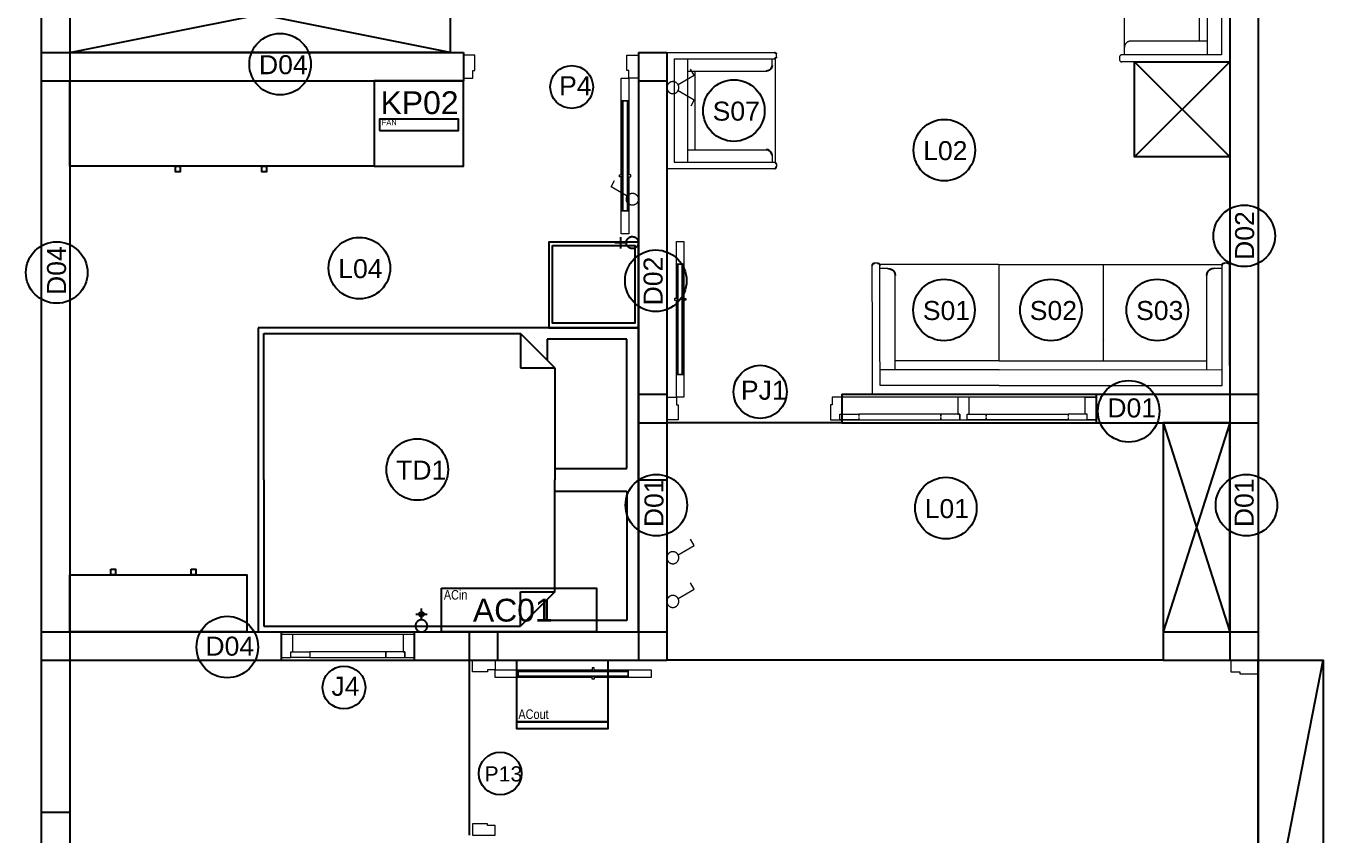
# Model space of a CAD drawing. Header units: centimetres. Extents: x -9 to 689, y 2 to 1997.
# Drawn here: x 6 to 689, y 260 to 686 of the extents above; entities that cross this region are included whole.
import ezdxf

# ---------------------------------------------------------------- set-up
doc = ezdxf.new("R2010")
doc.units = ezdxf.units.CM
doc.header["$MEASUREMENT"] = 0
doc.linetypes.add('ACAD_ISO04W100', pattern=[30, 24, -3, 0, -3])
doc.layers.add('#SAKLAR', color=4, linetype='Continuous', lineweight=20)
doc.layers.add('ARS-KUSEN', color=25, linetype='Continuous', lineweight=9)
for name, color, linetype in [('#STOPKONTAK', 9, 'Continuous'), ('ARS-ATAP', 5, 'Continuous'), ('ARS-Dinding', 7, 'Continuous'), ('ARS-FURNITURE', 252, 'Continuous'), ('ARS-LANTAI', 2, 'Continuous'), ('ARS-Perabot', 9, 'Continuous'), ('Default', 18, 'Continuous'), ('FURNITURE', 251, 'Continuous'), ('TEKS', 7, 'Continuous')]:
    doc.layers.add(name, color=color, linetype=linetype)
doc.styles.get("Standard").update_dxf_attribs({"font": 'arial.ttf'})

# ---------------------------------------------------------------- blocks, each defined once
blk = doc.blocks.new('pintu 80')
at = {"layer": 'ARS-KUSEN'}
for points in [[(958.073, 3503.085), (958.573, 3503.085), (958.573, 3503.485), (958.673, 3503.485), (958.673, 3504.285), (958.073, 3504.285)], [(967.273, 3503.085), (966.773, 3503.085), (966.773, 3503.485), (966.673, 3503.485), (966.673, 3504.285), (967.273, 3504.285)], [(958.573, 3503.085), (958.573, 3501.885), (958.973, 3501.885), (958.973, 3503.085)], [(958.623, 3497.985), (958.623, 3497.885), (958.473, 3497.885), (958.473, 3497.985)], [(958.923, 3497.985), (958.923, 3497.885), (959.073, 3497.885), (959.073, 3497.985)], [(958.573, 3496.085), (958.573, 3494.885), (958.973, 3494.885), (958.973, 3496.085)]]:
    blk.add_lwpolyline(points, close=True, dxfattribs=at)
at = {"layer": 'ARS-KUSEN', "color": 16}
for points in [[(958.973, 3497.985), (958.973, 3501.885), (958.573, 3501.885), (958.573, 3497.985)], [(958.573, 3497.885), (958.573, 3496.085), (958.973, 3496.085), (958.973, 3497.885)]]:
    blk.add_lwpolyline(points, dxfattribs=at)
at = {"layer": 'ARS-KUSEN'}
for points in [[(958.623, 3501.885), (958.623, 3496.085)], [(958.663, 3501.885), (958.663, 3496.085)], [(958.883, 3501.885), (958.883, 3496.085)], [(958.923, 3501.885), (958.923, 3496.085)]]:
    blk.add_lwpolyline(points, dxfattribs=at)
blk = doc.blocks.new('jendela')
at = {"layer": 'ARS-Dinding', "color": 251}
for points in [[(2049.57, 3090.89), (2049.57, 3075.89)], [(2119.57, 3090.89), (2119.57, 3075.89)]]:
    blk.add_lwpolyline(points, dxfattribs=at)
at = {"layer": 'ARS-KUSEN'}
for points in [[(2049.57, 3077.39), (2049.57, 3089.39)], [(2049.57, 3089.39), (2054.57, 3089.39)], [(2049.57, 3077.39), (2049.57, 3089.39)], [(2054.57, 3089.39), (2054.57, 3086.39)], [(2064.57, 3089.39), (2054.57, 3089.39)], [(2054.57, 3089.39), (2054.57, 3086.39)], [(2054.57, 3086.39), (2064.57, 3086.39)], [(2054.57, 3086.39), (2055.57, 3086.39)], [(2055.57, 3086.39), (2055.57, 3077.39)], [(2064.57, 3087.38), (2064.57, 3089.39)], [(2064.57, 3089.39), (2104.57, 3089.39)], [(2064.57, 3087.38), (2064.57, 3089.39)], [(2064.57, 3086.39), (2064.57, 3087.64)], [(2064.57, 3086.39), (2064.57, 3087.64)], [(2104.57, 3086.39), (2064.57, 3086.39)], [(2104.57, 3089.39), (2114.57, 3089.39)], [(2104.57, 3087.64), (2104.57, 3089.39)], [(2104.57, 3089.39), (2104.57, 3087.64)], [(2104.57, 3086.39), (2104.57, 3087.64)], [(2104.57, 3087.64), (2104.57, 3086.39)], [(2114.57, 3086.39), (2104.57, 3086.39)], [(2113.57, 3086.39), (2114.57, 3086.39)], [(2113.57, 3077.39), (2113.57, 3086.39)], [(2114.57, 3089.39), (2114.57, 3086.39)], [(2114.57, 3086.39), (2114.57, 3089.39)], [(2114.57, 3089.39), (2119.57, 3089.39), (2119.57, 3077.39)], [(2055.57, 3077.39), (2049.57, 3077.39)], [(2119.57, 3077.39), (2049.57, 3077.39)], [(2119.57, 3077.39), (2113.57, 3077.39)]]:
    blk.add_lwpolyline(points, dxfattribs=at)
blk = doc.blocks.new('rak 1')
at = {"layer": 'ARS-Perabot'}
for p, q in [((1286.93, 3286.31), (1486.93, 3326.31)), ((1287.13, 3326.31), (1487.13, 3326.31)), ((1486.93, 3286.31), (1287.13, 3326.31))]:
    blk.add_line(p, q, dxfattribs=at)
blk.add_lwpolyline([(1486.93, 3326.31), (1486.93, 3286.31), (1286.93, 3286.31)], dxfattribs=at)
blk = doc.blocks.new('lemari baju')
for points in [[(1342.48, 3226.31), (1344.92, 3226.31), (1344.92, 3223.34), (1342.48, 3223.34)], [(1387.94, 3226.31), (1390.38, 3226.31), (1390.38, 3223.34), (1387.94, 3223.34)]]:
    blk.add_lwpolyline(points, close=True)
at = {"layer": 'ARS-Perabot'}
blk.add_lwpolyline([(1286.93, 3271.31), (1446.93, 3271.31), (1446.93, 3226.31), (1286.93, 3226.31)], close=True, dxfattribs=at)
blk = doc.blocks.new('rak pajang')
at = {"layer": 'ARS-Perabot'}
for p, q in [((1846.93, 3281.31), (1896.93, 3231.31)), ((1846.93, 3231.31), (1896.93, 3281.31))]:
    blk.add_line(p, q, dxfattribs=at)
blk.add_lwpolyline([(1846.93, 3281.31), (1896.93, 3281.31), (1896.93, 3231.31), (1846.93, 3231.31)], close=True, dxfattribs=at)
blk = doc.blocks.new('rak 3')
for points in [[(1316.04, 3528.34), (1313.6, 3528.34), (1313.6, 3531.31), (1316.04, 3531.31)], [(1358.42, 3528.34), (1355.98, 3528.34), (1355.98, 3531.31), (1358.42, 3531.31)]]:
    blk.add_lwpolyline(points, close=True)
at = {"layer": 'ARS-Perabot'}
blk.add_lwpolyline([(1286.93, 3561.31), (1379.93, 3561.31), (1379.93, 3531.31), (1286.93, 3531.31)], close=True, dxfattribs=at)
blk = doc.blocks.new('bed 150x200')
at = {"layer": 'FURNITURE', "linetype": 'Continuous'}
for points in [[(50, 6), (-110, 6)], [(-110, 6), (-110, -194)], [(-36, 0), (-104, 0)], [(-104, 0), (-104, -42)], [(-36, -38), (-36, 0)], [(-24, -38), (-24, 0)], [(-24, 0), (44, 0)], [(44, 0), (44, -42)], [(50, -194), (50, 6)], [(-89, -38), (-107, -56)], [(-89, -56), (-89, -38)], [(-89, -38), (-30, -38)], [(29, -38), (-30, -38)], [(29, -56), (29, -38)], [(29, -38), (47, -56)], [(-104, -42), (-93, -42)], [(44, -42), (33, -42)], [(-107, -191), (-107, -56)], [(-107, -56), (-89, -56)], [(47, -56), (29, -56)], [(47, -191), (47, -56)], [(-30, -191), (-107, -191)], [(-30, -191), (47, -191)], [(-110, -194), (50, -194)]]:
    blk.add_lwpolyline(points, dxfattribs=at)
blk = doc.blocks.new('SOFA 2')
at = {"layer": 'FURNITURE', "lineweight": 13}
for points in [[(-113.57, -35.89), (-113.56, 1.78)], [(-112.11, 3.22), (-112.16, 3.22), (-112.21, 3.22), (-112.26, 3.22), (-112.31, 3.21), (-112.36, 3.2), (-112.41, 3.19), (-112.46, 3.18), (-112.5, 3.17), (-112.55, 3.16), (-112.6, 3.14), (-112.64, 3.12), (-112.69, 3.11), (-112.73, 3.08), (-112.78, 3.06), (-112.82, 3.04), (-112.87, 3.01), (-112.91, 2.99), (-112.95, 2.96), (-112.99, 2.93), (-113.03, 2.9), (-113.06, 2.87), (-113.1, 2.84), (-113.14, 2.8), (-113.17, 2.77), (-113.2, 2.73), (-113.23, 2.69), (-113.27, 2.65), (-113.29, 2.61), (-113.32, 2.57), (-113.35, 2.53), (-113.37, 2.49), (-113.4, 2.45), (-113.42, 2.4), (-113.44, 2.36), (-113.46, 2.31), (-113.48, 2.26), (-113.49, 2.22), (-113.51, 2.17), (-113.52, 2.12), (-113.53, 2.07), (-113.54, 2.03), (-113.55, 1.98), (-113.55, 1.93), (-113.56, 1.88), (-113.56, 1.83), (-113.56, 1.78)], [(-110.36, 3.22), (-112.11, 3.22)], [(-108.91, 1.78), (-108.91, 1.83), (-108.92, 1.88), (-108.92, 1.93), (-108.93, 1.98), (-108.93, 2.03), (-108.94, 2.07), (-108.95, 2.12), (-108.97, 2.17), (-108.98, 2.22), (-109, 2.26), (-109.01, 2.31), (-109.03, 2.36), (-109.05, 2.4), (-109.07, 2.44), (-109.1, 2.49), (-109.12, 2.53), (-109.15, 2.57), (-109.18, 2.61), (-109.21, 2.65), (-109.24, 2.69), (-109.27, 2.73), (-109.3, 2.77), (-109.34, 2.8), (-109.37, 2.84), (-109.41, 2.87), (-109.45, 2.9), (-109.48, 2.93), (-109.52, 2.96), (-109.56, 2.99), (-109.61, 3.01), (-109.65, 3.04), (-109.69, 3.06), (-109.74, 3.08), (-109.78, 3.1), (-109.83, 3.12), (-109.87, 3.14), (-109.92, 3.16), (-109.97, 3.17), (-110.01, 3.18), (-110.06, 3.19), (-110.11, 3.2), (-110.16, 3.21), (-110.21, 3.22), (-110.26, 3.22), (-110.31, 3.22), (-110.36, 3.22)], [(-108.92, -35.89), (-108.91, 1.78)], [(-36.3, 0.01), (-108.91, 0.03)], [(-99.72, -4.31), (-99.72, -4.16), (-99.73, -4.01), (-99.74, -3.86), (-99.76, -3.72), (-99.78, -3.57), (-99.81, -3.42), (-99.84, -3.28), (-99.88, -3.14), (-99.92, -3), (-99.97, -2.86), (-100.02, -2.72), (-100.08, -2.58), (-100.14, -2.45), (-100.2, -2.31), (-100.27, -2.18), (-100.35, -2.06), (-100.43, -1.93), (-100.51, -1.81), (-100.6, -1.69), (-100.69, -1.57), (-100.78, -1.46), (-100.88, -1.35), (-100.99, -1.24), (-101.09, -1.14), (-101.2, -1.04), (-101.32, -0.95), (-101.43, -0.85), (-101.55, -0.77), (-101.67, -0.68), (-101.8, -0.6), (-101.93, -0.53), (-102.06, -0.46), (-102.19, -0.39), (-102.32, -0.33), (-102.46, -0.28), (-102.6, -0.22), (-102.74, -0.18), (-102.88, -0.13), (-103.02, -0.1), (-103.17, -0.06), (-103.31, -0.04), (-103.46, -0.01), (-103.61, 0), (-103.75, 0.02), (-103.9, 0.02), (-104.05, 0.03)], [(-36.31, -35.91), (-36.3, 0.01)], [(-36.3, 0.01), (36.3, -0.01)], [(37.75, 3.19), (37.7, 3.19), (37.65, 3.18), (37.6, 3.18), (37.55, 3.17), (37.5, 3.17), (37.46, 3.16), (37.41, 3.14), (37.36, 3.13), (37.31, 3.12), (37.27, 3.1), (37.22, 3.09), (37.17, 3.07), (37.13, 3.05), (37.08, 3.02), (37.04, 3), (37, 2.98), (36.96, 2.95), (36.92, 2.92), (36.88, 2.89), (36.84, 2.86), (36.8, 2.83), (36.76, 2.8), (36.73, 2.76), (36.69, 2.73), (36.66, 2.69), (36.63, 2.65), (36.6, 2.61), (36.57, 2.58), (36.54, 2.53), (36.52, 2.49), (36.49, 2.45), (36.47, 2.41), (36.44, 2.36), (36.42, 2.32), (36.41, 2.27), (36.39, 2.23), (36.37, 2.18), (36.36, 2.13), (36.35, 2.08), (36.34, 2.04), (36.33, 1.99), (36.32, 1.94), (36.31, 1.89), (36.31, 1.84), (36.31, 1.79), (36.3, 1.74)], [(36.3, -35.93), (36.3, 1.74)], [(37.75, 3.19), (39.51, 3.19)], [(40.95, 1.74), (40.95, 1.79), (40.95, 1.84), (40.94, 1.89), (40.94, 1.94), (40.93, 1.99), (40.92, 2.04), (40.91, 2.08), (40.9, 2.13), (40.88, 2.18), (40.87, 2.22), (40.85, 2.27), (40.83, 2.32), (40.81, 2.36), (40.79, 2.41), (40.77, 2.45), (40.74, 2.49), (40.71, 2.53), (40.69, 2.57), (40.66, 2.61), (40.63, 2.65), (40.6, 2.69), (40.56, 2.73), (40.53, 2.76), (40.49, 2.8), (40.46, 2.83), (40.42, 2.86), (40.38, 2.89), (40.34, 2.92), (40.3, 2.95), (40.26, 2.98), (40.22, 3), (40.17, 3.02), (40.13, 3.05), (40.08, 3.07), (40.04, 3.08), (39.99, 3.1), (39.94, 3.12), (39.9, 3.13), (39.85, 3.14), (39.8, 3.16), (39.75, 3.16), (39.7, 3.17), (39.66, 3.18), (39.61, 3.18), (39.56, 3.18), (39.51, 3.19)], [(40.94, -35.93), (40.95, 1.74)], [(-99.73, -35.9), (-99.72, -4.31)], [(27.1, -35.93), (27.11, -4.34)], [(31.44, -0.01), (31.29, -0.01), (31.14, -0.02), (31, -0.03), (30.85, -0.05), (30.7, -0.07), (30.56, -0.1), (30.41, -0.13), (30.27, -0.17), (30.13, -0.21), (29.99, -0.26), (29.85, -0.31), (29.71, -0.37), (29.58, -0.43), (29.45, -0.49), (29.32, -0.56), (29.19, -0.64), (29.06, -0.72), (28.94, -0.8), (28.82, -0.89), (28.71, -0.98), (28.59, -1.07), (28.48, -1.17), (28.38, -1.28), (28.27, -1.38), (28.17, -1.49), (28.08, -1.61), (27.99, -1.72), (27.9, -1.84), (27.82, -1.96), (27.74, -2.09), (27.66, -2.22), (27.59, -2.35), (27.53, -2.48), (27.47, -2.61), (27.41, -2.75), (27.36, -2.89), (27.31, -3.03), (27.27, -3.17), (27.23, -3.31), (27.2, -3.46), (27.17, -3.6), (27.15, -3.75), (27.13, -3.9), (27.12, -4.04), (27.11, -4.19), (27.11, -4.34)], [(-113.58, -70.44), (-113.57, -35.89)], [(-108.93, -65.01), (-108.92, -35.89)], [(-99.73, -55.41), (-99.73, -35.9)], [(-36.32, -50.09), (-36.31, -35.91)], [(27.09, -55.44), (27.1, -35.93)], [(36.29, -65.04), (36.3, -35.93)], [(40.93, -70.48), (40.94, -35.93)], [(-36.32, -50.09), (-99.73, -50.08)], [(-36.32, -50.09), (27.1, -50.11)], [(-36.32, -55.43), (-108.93, -55.41)], [(-36.32, -55.43), (36.29, -55.44)], [(-36.32, -65.02), (-108.93, -65.01)], [(-36.32, -65.02), (36.29, -65.04)], [(-36.32, -70.46), (-113.58, -70.44)], [(-36.32, -70.46), (40.93, -70.48)]]:
    blk.add_lwpolyline(points, dxfattribs=at)
blk = doc.blocks.new('sofa 3')
at = {"layer": 'FURNITURE', "lineweight": 13}
for points in [[(-72.8, 28.82), (-72.76, 169.07)], [(-72.76, 169.07), (-38.21, 169.06)], [(-38.21, 169.06), (5.8, 169.05)], [(7.24, 165.85), (7.24, 167.61)], [(-67.36, 28.82), (-67.32, 164.43)], [(-67.32, 164.43), (-38.21, 164.42)], [(-57.76, 28.81), (-57.72, 164.42)], [(-38.21, 164.42), (5.8, 164.41)], [(4.04, 159.54), (4.04, 164.41)], [(6.34, 28.33), (6.38, 164.5)], [(-57.73, 155.23), (-38.21, 155.22)], [(-52.43, 28.81), (-52.4, 155.23)], [(-38.21, 155.22), (-0.29, 155.21)], [(-52.41, 92.23), (-38.23, 92.22)], [(-39.24, 91.86), (-39.76, 92.38)], [(-38.23, 92.22), (6.36, 92.21)], [(-72.8, 28.82), (-72.82, -48.44)], [(-67.36, 28.82), (-67.38, -43.79)], [(-57.76, 28.81), (-57.78, -43.79)], [(-52.43, 28.81), (-52.44, -34.6)], [(-52.43, 28.81), (-38.25, 28.81)], [(-38.25, 28.81), (6.34, 28.8)], [(6.34, 28.33), (6.32, -44.28)], [(-57.78, -34.6), (-38.26, -34.6)], [(-38.26, -34.6), (-0.34, -34.61)], [(3.99, -38.94), (3.99, -43.81)], [(-67.38, -43.79), (-38.26, -43.8)], [(-38.26, -43.8), (5.74, -43.81)], [(7.19, -45.25), (7.19, -47.01)], [(-72.82, -48.44), (-38.27, -48.45)], [(-38.27, -48.45), (5.74, -48.46)]]:
    blk.add_lwpolyline(points, dxfattribs=at)
at = {"layer": 'FURNITURE'}
for points in [[(6.24, 168.98), (5.8, 169.05)], [(6.65, 168.78), (6.24, 168.98)], [(6.97, 168.46), (6.65, 168.78)], [(7.17, 168.06), (6.97, 168.46)], [(7.24, 167.61), (7.17, 168.06)], [(7.17, 165.41), (7.24, 165.85)], [(3.22, 157), (3.83, 158.21)], [(3.83, 158.21), (4.04, 159.54)], [(5.8, 164.41), (6.24, 164.48)], [(6.24, 164.48), (6.65, 164.68)], [(6.65, 164.68), (6.96, 165)], [(6.96, 165), (7.17, 165.41)], [(-0.29, 155.21), (1.05, 155.43)], [(1.05, 155.43), (2.26, 156.04)], [(2.26, 156.04), (3.22, 157)], [(1, -34.82), (-0.34, -34.61)], [(2.21, -35.44), (1, -34.82)], [(3.17, -36.4), (2.21, -35.44)], [(3.78, -37.61), (3.17, -36.4)], [(3.99, -38.94), (3.78, -37.61)], [(6.19, -43.88), (5.74, -43.81)], [(6.59, -44.08), (6.19, -43.88)], [(6.91, -44.4), (6.59, -44.08)], [(7.12, -44.81), (6.91, -44.4)], [(7.19, -45.25), (7.12, -44.81)], [(7.12, -47.46), (7.19, -47.01)], [(5.74, -48.46), (6.19, -48.38)], [(6.19, -48.38), (6.59, -48.18)], [(6.59, -48.18), (6.91, -47.86)], [(6.91, -47.86), (7.12, -47.46)]]:
    blk.add_lwpolyline(points, dxfattribs=at)
blk = doc.blocks.new('sofaa2')
at = {"layer": 'ARS-FURNITURE', "xscale": -0.01, "yscale": 0.01, "zscale": 0.01, "rotation": 180}
blk.add_blockref('sofa 3', (9.3389, 6.6407), dxfattribs=at)
blk = doc.blocks.new('SOFA 1')
at = {"layer": 'FURNITURE', "lineweight": 13}
for points in [[(-53.51, 13.84), (-53.51, -71.16)], [(-53.51, 13.84), (-18.93, 13.84)], [(-18.96, 13.84), (25.04, 13.84)], [(26.49, 10.64), (26.49, 12.4)], [(-48.07, 9.2), (-48.07, -66.51)], [(-48.07, 9.2), (-18.93, 9.2)], [(-38.47, 9.2), (-38.47, -66.51)], [(-18.96, 9.2), (25.04, 9.2)], [(-18.96, 0), (18.96, 0)], [(23.29, 4.33), (23.29, 9.2)], [(25.62, 9.32), (25.62, -66.65)], [(-38.47, 0), (-18.96, 0)], [(-33.14, 0), (-33.14, -57.32)], [(-38.47, -57.32), (-18.96, -57.32)], [(-18.96, -57.32), (18.96, -57.32)], [(23.29, -61.65), (23.29, -66.51)], [(-53.51, -71.16), (-18.96, -71.16)], [(-48.07, -66.51), (-18.96, -66.51)], [(-18.96, -66.51), (25.04, -66.51)], [(-18.96, -71.16), (25.04, -71.16)], [(26.49, -67.96), (26.49, -69.71)]]:
    blk.add_lwpolyline(points, dxfattribs=at)
at = {"layer": 'FURNITURE'}
for points in [[(25.04, 13.84), (25.49, 13.77)], [(25.49, 13.77), (25.89, 13.57)], [(25.89, 13.57), (26.21, 13.25)], [(26.21, 9.79), (25.89, 9.47)], [(26.21, 13.25), (26.42, 12.84)], [(26.42, 10.19), (26.21, 9.79)], [(26.42, 12.84), (26.49, 12.4)], [(26.49, 10.64), (26.42, 10.19)], [(20.3, 0.21), (18.96, 0)], [(21.51, 0.83), (20.3, 0.21)], [(22.47, 1.79), (21.51, 0.83)], [(23.08, 2.99), (22.47, 1.79)], [(23.29, 4.33), (23.08, 2.99)], [(25.49, 9.27), (25.04, 9.2)], [(25.89, 9.47), (25.49, 9.27)], [(20.3, -57.53), (18.96, -57.32)], [(21.51, -58.14), (20.3, -57.53)], [(22.47, -59.1), (21.51, -58.14)], [(23.08, -60.31), (22.47, -59.1)], [(23.29, -61.65), (23.08, -60.31)], [(25.49, -66.58), (25.04, -66.51)], [(25.04, -71.16), (25.49, -71.09)], [(25.89, -66.79), (25.49, -66.58)], [(25.49, -71.09), (25.89, -70.88)], [(26.21, -67.11), (25.89, -66.79)], [(25.89, -70.88), (26.21, -70.56)], [(26.42, -67.51), (26.21, -67.11)], [(26.21, -70.56), (26.42, -70.16)], [(26.49, -67.96), (26.42, -67.51)], [(26.42, -70.16), (26.49, -69.71)]]:
    blk.add_lwpolyline(points, dxfattribs=at)

msp = doc.modelspace()

# ---------------------------------------------------------------- hatches: boundary and pattern name
at = {"layer": '#STOPKONTAK'}
h = msp.add_hatch(color=256, dxfattribs=at)
h.paths.add_polyline_path([(214.42, 377.15, 0.414214), (213.19, 375.91), (214.42, 375.91)])
h.paths.add_polyline_path([(214.42, 377.15), (214.42, 375.91), (215.66, 375.91, 0.414214)])
h.paths.add_polyline_path([(215.66, 375.91), (214.42, 375.91), (214.42, 374.68, 0.414214)])
h.paths.add_polyline_path([(214.42, 375.91), (213.19, 375.91, 0.414214), (214.42, 374.68)])

# ---------------------------------------------------------------- linework, layer by layer
at = {"layer": '#SAKLAR'}
for points in [[(357.82, 659.59), (355.92, 662.86)], [(349.32, 654.66), (357.82, 659.59)], [(349.32, 651.5), (357.84, 646.59)], [(357.84, 646.59), (355.95, 643.32)], [(314.05, 600.85), (315.94, 604.12)], [(322.55, 595.92), (314.05, 600.85)], [(349.29, 407.2), (357.79, 412.13)], [(357.79, 412.13), (355.9, 415.4)], [(349.29, 384.2), (357.79, 389.13)], [(357.79, 389.13), (355.9, 392.4)]]:
    msp.add_lwpolyline(points, dxfattribs=at)
for points in [[(346.59, 649.92), (346.7, 649.92), (346.81, 649.93), (346.92, 649.94), (347.03, 649.95), (347.14, 649.97), (347.25, 649.99), (347.35, 650.01), (347.46, 650.04), (347.56, 650.08), (347.67, 650.11), (347.77, 650.15), (347.87, 650.19), (347.97, 650.24), (348.07, 650.29), (348.16, 650.34), (348.26, 650.4), (348.35, 650.46), (348.44, 650.52), (348.53, 650.59), (348.61, 650.65), (348.69, 650.73), (348.77, 650.8), (348.85, 650.88), (348.93, 650.96), (349, 651.04), (349.07, 651.12), (349.13, 651.21), (349.2, 651.3), (349.26, 651.39), (349.31, 651.49), (349.37, 651.58), (349.42, 651.68), (349.47, 651.78), (349.51, 651.88), (349.55, 651.98), (349.58, 652.08), (349.62, 652.19), (349.65, 652.29), (349.67, 652.4), (349.69, 652.51), (349.71, 652.62), (349.72, 652.72), (349.74, 652.83), (349.74, 652.94), (349.74, 653.05), (349.74, 653.16), (349.74, 653.27), (349.73, 653.38), (349.72, 653.49), (349.7, 653.6), (349.68, 653.71), (349.66, 653.81), (349.63, 653.92), (349.6, 654.02), (349.56, 654.13), (349.53, 654.23), (349.48, 654.33), (349.44, 654.43), (349.39, 654.53), (349.34, 654.63), (349.28, 654.72), (349.22, 654.81), (349.16, 654.9), (349.1, 654.99), (349.03, 655.08), (348.96, 655.16), (348.88, 655.24), (348.81, 655.32), (348.73, 655.4), (348.65, 655.47), (348.56, 655.54), (348.48, 655.6), (348.39, 655.67), (348.3, 655.73), (348.2, 655.79), (348.11, 655.84), (348.01, 655.89), (347.91, 655.94), (347.81, 655.98), (347.71, 656.03), (347.61, 656.06), (347.5, 656.1), (347.4, 656.13), (347.29, 656.15), (347.18, 656.17), (347.08, 656.19), (346.97, 656.21), (346.86, 656.22), (346.75, 656.23), (346.64, 656.23), (346.53, 656.23), (346.42, 656.23), (346.31, 656.22), (346.2, 656.21), (346.09, 656.19), (345.99, 656.17), (345.88, 656.15), (345.77, 656.12), (345.67, 656.09), (345.56, 656.06), (345.46, 656.02), (345.36, 655.98), (345.26, 655.94), (345.16, 655.89), (345.06, 655.84), (344.97, 655.78), (344.88, 655.73), (344.79, 655.66), (344.7, 655.6), (344.61, 655.53), (344.53, 655.46), (344.44, 655.39), (344.37, 655.31), (344.29, 655.24), (344.22, 655.15), (344.15, 655.07), (344.08, 654.98), (344.01, 654.9), (343.95, 654.81), (343.89, 654.71), (343.84, 654.62), (343.79, 654.52), (343.74, 654.42), (343.69, 654.32), (343.65, 654.22), (343.61, 654.12), (343.58, 654.02), (343.55, 653.91), (343.52, 653.8), (343.5, 653.7), (343.48, 653.59), (343.46, 653.48), (343.45, 653.37), (343.44, 653.26), (343.44, 653.15), (343.43, 653.04), (343.44, 652.94), (343.44, 652.83), (343.46, 652.72), (343.47, 652.61), (343.49, 652.5), (343.51, 652.39), (343.54, 652.29), (343.56, 652.18), (343.6, 652.08), (343.63, 651.97), (343.67, 651.87), (343.72, 651.77), (343.76, 651.67), (343.81, 651.57), (343.87, 651.48), (343.93, 651.39), (343.99, 651.29), (344.05, 651.21), (344.12, 651.12), (344.19, 651.03), (344.26, 650.95), (344.33, 650.87), (344.41, 650.79), (344.49, 650.72), (344.57, 650.65), (344.66, 650.58), (344.75, 650.52), (344.84, 650.45), (344.93, 650.39), (345.02, 650.34), (345.12, 650.28), (345.22, 650.24), (345.32, 650.19), (345.42, 650.15), (345.52, 650.11), (345.62, 650.07), (345.73, 650.04), (345.83, 650.01), (345.94, 649.99), (346.05, 649.97), (346.16, 649.95), (346.27, 649.94), (346.37, 649.93), (346.48, 649.92)], [(325.27, 591.19), (325.16, 591.19), (325.05, 591.19), (324.95, 591.2), (324.84, 591.22), (324.73, 591.23), (324.62, 591.25), (324.51, 591.28), (324.41, 591.31), (324.3, 591.34), (324.2, 591.37), (324.1, 591.41), (324, 591.46), (323.9, 591.5), (323.8, 591.55), (323.7, 591.61), (323.61, 591.66), (323.52, 591.72), (323.43, 591.78), (323.34, 591.85), (323.26, 591.92), (323.17, 591.99), (323.09, 592.06), (323.01, 592.14), (322.94, 592.22), (322.87, 592.3), (322.8, 592.39), (322.73, 592.48), (322.67, 592.56), (322.61, 592.66), (322.55, 592.75), (322.5, 592.85), (322.45, 592.94), (322.4, 593.04), (322.36, 593.14), (322.32, 593.24), (322.28, 593.35), (322.25, 593.45), (322.22, 593.56), (322.2, 593.66), (322.17, 593.77), (322.16, 593.88), (322.14, 593.99), (322.13, 594.1), (322.13, 594.21), (322.12, 594.32), (322.12, 594.43), (322.13, 594.54), (322.14, 594.64), (322.15, 594.75), (322.17, 594.86), (322.19, 594.97), (322.21, 595.08), (322.24, 595.18), (322.27, 595.29), (322.3, 595.39), (322.34, 595.49), (322.38, 595.59), (322.43, 595.69), (322.48, 595.79), (322.53, 595.89), (322.58, 595.98), (322.64, 596.08), (322.7, 596.17), (322.77, 596.25), (322.84, 596.34), (322.91, 596.42), (322.98, 596.5), (323.06, 596.58), (323.14, 596.66), (323.22, 596.73), (323.3, 596.8), (323.39, 596.87), (323.48, 596.93), (323.57, 596.99), (323.66, 597.05), (323.76, 597.11), (323.86, 597.16), (323.95, 597.2), (324.05, 597.25), (324.16, 597.29), (324.26, 597.33), (324.36, 597.36), (324.47, 597.39), (324.58, 597.42), (324.68, 597.44), (324.79, 597.46), (324.9, 597.47), (325.01, 597.48), (325.12, 597.49), (325.23, 597.49), (325.34, 597.49), (325.45, 597.49), (325.55, 597.48), (325.66, 597.47), (325.77, 597.46), (325.88, 597.44), (325.99, 597.41), (326.09, 597.39), (326.2, 597.36), (326.3, 597.32), (326.41, 597.29), (326.51, 597.25), (326.61, 597.2), (326.71, 597.15), (326.8, 597.1), (326.9, 597.05), (326.99, 596.99), (327.08, 596.93), (327.17, 596.86), (327.26, 596.8), (327.34, 596.73), (327.42, 596.65), (327.5, 596.58), (327.58, 596.5), (327.65, 596.42), (327.72, 596.33), (327.79, 596.25), (327.85, 596.16), (327.92, 596.07), (327.97, 595.98), (328.03, 595.88), (328.08, 595.79), (328.13, 595.69), (328.17, 595.59), (328.22, 595.49), (328.25, 595.38), (328.29, 595.28), (328.32, 595.17), (328.35, 595.07), (328.37, 594.96), (328.39, 594.85), (328.41, 594.75), (328.42, 594.64), (328.43, 594.53), (328.43, 594.42), (328.43, 594.31), (328.43, 594.2), (328.42, 594.09), (328.41, 593.98), (328.4, 593.87), (328.38, 593.76), (328.36, 593.66), (328.33, 593.55), (328.3, 593.44), (328.27, 593.34), (328.23, 593.24), (328.19, 593.14), (328.15, 593.03), (328.1, 592.94), (328.05, 592.84), (328, 592.74), (327.94, 592.65), (327.88, 592.56), (327.82, 592.47), (327.75, 592.38), (327.68, 592.3), (327.61, 592.22), (327.53, 592.14), (327.46, 592.06), (327.38, 591.98), (327.29, 591.91), (327.21, 591.84), (327.12, 591.78), (327.03, 591.72), (326.94, 591.66), (326.84, 591.6), (326.75, 591.55), (326.65, 591.5), (326.55, 591.45), (326.45, 591.41), (326.35, 591.37), (326.24, 591.34), (326.14, 591.3), (326.03, 591.28), (325.93, 591.25), (325.82, 591.23), (325.71, 591.21), (325.6, 591.2), (325.49, 591.19), (325.38, 591.19)], [(346.57, 402.46), (346.68, 402.47), (346.78, 402.47), (346.89, 402.48), (347, 402.49), (347.11, 402.51), (347.22, 402.53), (347.33, 402.56), (347.43, 402.59), (347.54, 402.62), (347.64, 402.65), (347.74, 402.69), (347.84, 402.73), (347.94, 402.78), (348.04, 402.83), (348.14, 402.88), (348.23, 402.94), (348.32, 403), (348.41, 403.06), (348.5, 403.13), (348.58, 403.2), (348.67, 403.27), (348.75, 403.34), (348.82, 403.42), (348.9, 403.5), (348.97, 403.58), (349.04, 403.67), (349.11, 403.75), (349.17, 403.84), (349.23, 403.93), (349.29, 404.03), (349.34, 404.12), (349.39, 404.22), (349.44, 404.32), (349.48, 404.42), (349.52, 404.52), (349.56, 404.63), (349.59, 404.73), (349.62, 404.84), (349.64, 404.94), (349.67, 405.05), (349.68, 405.16), (349.7, 405.27), (349.71, 405.38), (349.71, 405.49), (349.72, 405.59), (349.72, 405.7), (349.71, 405.81), (349.7, 405.92), (349.69, 406.03), (349.67, 406.14), (349.65, 406.25), (349.63, 406.35), (349.6, 406.46), (349.57, 406.57), (349.54, 406.67), (349.5, 406.77), (349.46, 406.87), (349.41, 406.97), (349.36, 407.07), (349.31, 407.17), (349.26, 407.26), (349.2, 407.35), (349.13, 407.44), (349.07, 407.53), (349, 407.62), (348.93, 407.7), (348.86, 407.78), (348.78, 407.86), (348.7, 407.94), (348.62, 408.01), (348.54, 408.08), (348.45, 408.15), (348.36, 408.21), (348.27, 408.27), (348.18, 408.33), (348.08, 408.38), (347.98, 408.43), (347.88, 408.48), (347.78, 408.53), (347.68, 408.57), (347.58, 408.6), (347.48, 408.64), (347.37, 408.67), (347.26, 408.69), (347.16, 408.72), (347.05, 408.74), (346.94, 408.75), (346.83, 408.76), (346.72, 408.77), (346.61, 408.77), (346.5, 408.77), (346.39, 408.77), (346.28, 408.76), (346.18, 408.75), (346.07, 408.73), (345.96, 408.72), (345.85, 408.69), (345.75, 408.67), (345.64, 408.64), (345.54, 408.6), (345.43, 408.56), (345.33, 408.52), (345.23, 408.48), (345.13, 408.43), (345.04, 408.38), (344.94, 408.33), (344.85, 408.27), (344.76, 408.21), (344.67, 408.14), (344.58, 408.08), (344.5, 408), (344.42, 407.93), (344.34, 407.86), (344.26, 407.78), (344.19, 407.7), (344.12, 407.61), (344.05, 407.53), (343.99, 407.44), (343.92, 407.35), (343.87, 407.26), (343.81, 407.16), (343.76, 407.06), (343.71, 406.97), (343.66, 406.87), (343.62, 406.76), (343.58, 406.66), (343.55, 406.56), (343.52, 406.45), (343.49, 406.35), (343.47, 406.24), (343.45, 406.13), (343.43, 406.02), (343.42, 405.92), (343.41, 405.81), (343.41, 405.7), (343.41, 405.59), (343.41, 405.48), (343.42, 405.37), (343.43, 405.26), (343.44, 405.15), (343.46, 405.04), (343.48, 404.94), (343.51, 404.83), (343.54, 404.72), (343.57, 404.62), (343.61, 404.52), (343.65, 404.41), (343.69, 404.31), (343.74, 404.21), (343.79, 404.12), (343.84, 404.02), (343.9, 403.93), (343.96, 403.84), (344.02, 403.75), (344.09, 403.66), (344.16, 403.58), (344.23, 403.49), (344.31, 403.41), (344.38, 403.34), (344.46, 403.26), (344.55, 403.19), (344.63, 403.12), (344.72, 403.06), (344.81, 402.99), (344.9, 402.94), (345, 402.88), (345.09, 402.83), (345.19, 402.78), (345.29, 402.73), (345.39, 402.69), (345.49, 402.65), (345.6, 402.62), (345.7, 402.58), (345.81, 402.56), (345.91, 402.53), (346.02, 402.51), (346.13, 402.49), (346.24, 402.48), (346.35, 402.47), (346.46, 402.47)], [(346.57, 379.47), (346.68, 379.47), (346.78, 379.47), (346.89, 379.48), (347, 379.5), (347.11, 379.51), (347.22, 379.53), (347.33, 379.56), (347.43, 379.59), (347.54, 379.62), (347.64, 379.65), (347.74, 379.69), (347.84, 379.74), (347.94, 379.78), (348.04, 379.83), (348.14, 379.89), (348.23, 379.94), (348.32, 380), (348.41, 380.06), (348.5, 380.13), (348.58, 380.2), (348.67, 380.27), (348.75, 380.34), (348.82, 380.42), (348.9, 380.5), (348.97, 380.58), (349.04, 380.67), (349.11, 380.76), (349.17, 380.85), (349.23, 380.94), (349.29, 381.03), (349.34, 381.13), (349.39, 381.22), (349.44, 381.32), (349.48, 381.42), (349.52, 381.53), (349.56, 381.63), (349.59, 381.73), (349.62, 381.84), (349.64, 381.95), (349.67, 382.05), (349.68, 382.16), (349.7, 382.27), (349.71, 382.38), (349.71, 382.49), (349.72, 382.6), (349.72, 382.71), (349.71, 382.82), (349.7, 382.92), (349.69, 383.03), (349.67, 383.14), (349.65, 383.25), (349.63, 383.36), (349.6, 383.46), (349.57, 383.57), (349.54, 383.67), (349.5, 383.77), (349.46, 383.88), (349.41, 383.98), (349.36, 384.07), (349.31, 384.17), (349.26, 384.26), (349.2, 384.36), (349.13, 384.45), (349.07, 384.53), (349, 384.62), (348.93, 384.7), (348.86, 384.79), (348.78, 384.86), (348.7, 384.94), (348.62, 385.01), (348.54, 385.08), (348.45, 385.15), (348.36, 385.21), (348.27, 385.27), (348.18, 385.33), (348.08, 385.39), (347.98, 385.44), (347.88, 385.48), (347.78, 385.53), (347.68, 385.57), (347.58, 385.61), (347.48, 385.64), (347.37, 385.67), (347.26, 385.7), (347.16, 385.72), (347.05, 385.74), (346.94, 385.75), (346.83, 385.76), (346.72, 385.77), (346.61, 385.77), (346.5, 385.77), (346.39, 385.77), (346.28, 385.76), (346.18, 385.75), (346.07, 385.74), (345.96, 385.72), (345.85, 385.69), (345.75, 385.67), (345.64, 385.64), (345.54, 385.6), (345.43, 385.57), (345.33, 385.53), (345.23, 385.48), (345.13, 385.43), (345.04, 385.38), (344.94, 385.33), (344.85, 385.27), (344.76, 385.21), (344.67, 385.14), (344.58, 385.08), (344.5, 385.01), (344.42, 384.93), (344.34, 384.86), (344.26, 384.78), (344.19, 384.7), (344.12, 384.61), (344.05, 384.53), (343.99, 384.44), (343.92, 384.35), (343.87, 384.26), (343.81, 384.16), (343.76, 384.07), (343.71, 383.97), (343.66, 383.87), (343.62, 383.77), (343.58, 383.66), (343.55, 383.56), (343.52, 383.46), (343.49, 383.35), (343.47, 383.24), (343.45, 383.13), (343.43, 383.03), (343.42, 382.92), (343.41, 382.81), (343.41, 382.7), (343.41, 382.59), (343.41, 382.48), (343.42, 382.37), (343.43, 382.26), (343.44, 382.15), (343.46, 382.04), (343.48, 381.94), (343.51, 381.83), (343.54, 381.73), (343.57, 381.62), (343.61, 381.52), (343.65, 381.42), (343.69, 381.32), (343.74, 381.22), (343.79, 381.12), (343.84, 381.02), (343.9, 380.93), (343.96, 380.84), (344.02, 380.75), (344.09, 380.66), (344.16, 380.58), (344.23, 380.5), (344.31, 380.42), (344.38, 380.34), (344.46, 380.26), (344.55, 380.19), (344.63, 380.12), (344.72, 380.06), (344.81, 380), (344.9, 379.94), (345, 379.88), (345.09, 379.83), (345.19, 379.78), (345.29, 379.73), (345.39, 379.69), (345.49, 379.65), (345.6, 379.62), (345.7, 379.59), (345.81, 379.56), (345.91, 379.53), (346.02, 379.51), (346.13, 379.5), (346.24, 379.48), (346.35, 379.47), (346.46, 379.47)]]:
    msp.add_lwpolyline(points, close=True, dxfattribs=at)
at = {"layer": '#STOPKONTAK', "color": 1}
for p, q in [((319.09, 574.4), (319.09, 568.4)), ((322.09, 571.4), (316.09, 571.4)), ((211.42, 375.91), (217.42, 375.91)), ((214.42, 372.91), (214.42, 378.91))]:
    msp.add_line(p, q, dxfattribs=at)
for points in [[(328.4, 571.5), (328.39, 571.39), (328.39, 571.28), (328.38, 571.17), (328.37, 571.06), (328.35, 570.95), (328.33, 570.85), (328.3, 570.74), (328.28, 570.63), (328.24, 570.53), (328.21, 570.42), (328.17, 570.32), (328.13, 570.22), (328.08, 570.12), (328.03, 570.02), (327.98, 569.93), (327.92, 569.83), (327.86, 569.74), (327.8, 569.65), (327.73, 569.57), (327.66, 569.48), (327.59, 569.4), (327.52, 569.32), (327.44, 569.24), (327.36, 569.16), (327.28, 569.09), (327.19, 569.02), (327.11, 568.96), (327.02, 568.89), (326.93, 568.83), (326.83, 568.78), (326.74, 568.72), (326.64, 568.67), (326.54, 568.63), (326.44, 568.58), (326.34, 568.54), (326.23, 568.51), (326.13, 568.47), (326.02, 568.45), (325.92, 568.42), (325.81, 568.4), (325.7, 568.38), (325.59, 568.37), (325.48, 568.36), (325.38, 568.35), (325.27, 568.35), (325.16, 568.35), (325.05, 568.35), (324.94, 568.36), (324.83, 568.37), (324.72, 568.39), (324.61, 568.41), (324.51, 568.43), (324.4, 568.46), (324.29, 568.49), (324.19, 568.53), (324.09, 568.57), (323.99, 568.61), (323.89, 568.65), (323.79, 568.7), (323.69, 568.75), (323.6, 568.81), (323.51, 568.87), (323.42, 568.93), (323.33, 568.99), (323.24, 569.06), (323.16, 569.13), (323.08, 569.21), (323, 569.28), (322.92, 569.36), (322.85, 569.44), (322.78, 569.53), (322.71, 569.62), (322.65, 569.7), (322.59, 569.8), (322.53, 569.89), (322.48, 569.98), (322.43, 570.08), (322.38, 570.18), (322.33, 570.28), (322.29, 570.38), (322.26, 570.48), (322.22, 570.59), (322.19, 570.69), (322.17, 570.8), (322.14, 570.91), (322.13, 571.01), (322.11, 571.12), (322.1, 571.23), (322.09, 571.34), (322.09, 571.45), (322.09, 571.56), (322.09, 571.67), (322.1, 571.78), (322.11, 571.89), (322.13, 572), (322.15, 572.1), (322.17, 572.21), (322.19, 572.32), (322.22, 572.42), (322.26, 572.53), (322.3, 572.63), (322.34, 572.73), (322.38, 572.83), (322.43, 572.93), (322.48, 573.03), (322.54, 573.12), (322.59, 573.21), (322.65, 573.31), (322.72, 573.39), (322.79, 573.48), (322.86, 573.57), (322.93, 573.65), (323, 573.73), (323.08, 573.8), (323.16, 573.88), (323.25, 573.95), (323.33, 574.01), (323.42, 574.08), (323.51, 574.14), (323.61, 574.2), (323.7, 574.25), (323.8, 574.31), (323.89, 574.35), (323.99, 574.4), (324.1, 574.44), (324.2, 574.48), (324.3, 574.51), (324.41, 574.54), (324.51, 574.57), (324.62, 574.59), (324.73, 574.61), (324.84, 574.63), (324.95, 574.64), (325.05, 574.65), (325.16, 574.66), (325.27, 574.66), (325.38, 574.65), (325.49, 574.65), (325.6, 574.64), (325.71, 574.62), (325.82, 574.6), (325.93, 574.58), (326.03, 574.56), (326.14, 574.53), (326.24, 574.49), (326.34, 574.46), (326.45, 574.42), (326.55, 574.37), (326.65, 574.33), (326.74, 574.28), (326.84, 574.22), (326.93, 574.17), (327.02, 574.11), (327.11, 574.04), (327.2, 573.98), (327.28, 573.91), (327.37, 573.83), (327.45, 573.76), (327.52, 573.68), (327.6, 573.6), (327.67, 573.52), (327.74, 573.43), (327.8, 573.34), (327.87, 573.25), (327.92, 573.16), (327.98, 573.07), (328.03, 572.97), (328.08, 572.87), (328.13, 572.77), (328.17, 572.67), (328.21, 572.57), (328.25, 572.47), (328.28, 572.36), (328.31, 572.26), (328.33, 572.15), (328.35, 572.04), (328.37, 571.93), (328.38, 571.83), (328.39, 571.72), (328.4, 571.61)], [(214.32, 366.61), (214.43, 366.61), (214.54, 366.61), (214.65, 366.62), (214.76, 366.64), (214.87, 366.65), (214.97, 366.68), (215.08, 366.7), (215.19, 366.73), (215.29, 366.76), (215.4, 366.8), (215.5, 366.83), (215.6, 366.88), (215.7, 366.92), (215.8, 366.97), (215.89, 367.03), (215.99, 367.08), (216.08, 367.14), (216.17, 367.2), (216.25, 367.27), (216.34, 367.34), (216.42, 367.41), (216.5, 367.49), (216.58, 367.56), (216.66, 367.64), (216.73, 367.72), (216.8, 367.81), (216.86, 367.9), (216.93, 367.99), (216.99, 368.08), (217.04, 368.17), (217.1, 368.27), (217.15, 368.36), (217.19, 368.46), (217.24, 368.56), (217.28, 368.67), (217.31, 368.77), (217.35, 368.87), (217.38, 368.98), (217.4, 369.09), (217.42, 369.19), (217.44, 369.3), (217.45, 369.41), (217.46, 369.52), (217.47, 369.63), (217.47, 369.74), (217.47, 369.85), (217.47, 369.96), (217.46, 370.07), (217.45, 370.17), (217.43, 370.28), (217.41, 370.39), (217.39, 370.5), (217.36, 370.6), (217.33, 370.71), (217.29, 370.81), (217.25, 370.91), (217.21, 371.02), (217.17, 371.12), (217.12, 371.21), (217.07, 371.31), (217.01, 371.4), (216.95, 371.5), (216.89, 371.59), (216.83, 371.68), (216.76, 371.76), (216.69, 371.85), (216.61, 371.93), (216.54, 372), (216.46, 372.08), (216.38, 372.15), (216.29, 372.22), (216.21, 372.29), (216.12, 372.35), (216.03, 372.41), (215.93, 372.47), (215.84, 372.53), (215.74, 372.58), (215.64, 372.63), (215.54, 372.67), (215.44, 372.71), (215.34, 372.75), (215.23, 372.78), (215.13, 372.81), (215.02, 372.84), (214.91, 372.86), (214.81, 372.88), (214.7, 372.89), (214.59, 372.9), (214.48, 372.91), (214.37, 372.92), (214.26, 372.92), (214.15, 372.91), (214.04, 372.9), (213.93, 372.89), (213.82, 372.88), (213.72, 372.86), (213.61, 372.84), (213.5, 372.81), (213.4, 372.78), (213.29, 372.74), (213.19, 372.71), (213.09, 372.67), (212.99, 372.62), (212.89, 372.57), (212.79, 372.52), (212.7, 372.47), (212.61, 372.41), (212.51, 372.35), (212.43, 372.29), (212.34, 372.22), (212.26, 372.15), (212.17, 372.07), (212.09, 372), (212.02, 371.92), (211.94, 371.84), (211.87, 371.76), (211.81, 371.67), (211.74, 371.58), (211.68, 371.49), (211.62, 371.4), (211.57, 371.3), (211.51, 371.21), (211.47, 371.11), (211.42, 371.01), (211.38, 370.91), (211.34, 370.8), (211.31, 370.7), (211.28, 370.6), (211.25, 370.49), (211.23, 370.38), (211.21, 370.28), (211.19, 370.17), (211.18, 370.06), (211.17, 369.95), (211.16, 369.84), (211.16, 369.73), (211.17, 369.62), (211.17, 369.51), (211.18, 369.4), (211.2, 369.29), (211.22, 369.19), (211.24, 369.08), (211.26, 368.97), (211.29, 368.87), (211.33, 368.76), (211.36, 368.66), (211.4, 368.56), (211.45, 368.46), (211.49, 368.36), (211.54, 368.26), (211.6, 368.16), (211.65, 368.07), (211.71, 367.98), (211.78, 367.89), (211.84, 367.8), (211.91, 367.72), (211.99, 367.64), (212.06, 367.56), (212.14, 367.48), (212.22, 367.41), (212.3, 367.33), (212.39, 367.27), (212.48, 367.2), (212.57, 367.14), (212.66, 367.08), (212.75, 367.02), (212.85, 366.97), (212.95, 366.92), (213.05, 366.87), (213.15, 366.83), (213.25, 366.79), (213.35, 366.76), (213.46, 366.73), (213.56, 366.7), (213.67, 366.67), (213.78, 366.65), (213.89, 366.64), (213.99, 366.62), (214.1, 366.61), (214.21, 366.61)]]:
    msp.add_lwpolyline(points, close=True, dxfattribs=at)
at = {"layer": '#STOPKONTAK'}
msp.add_circle((214.42, 375.91), 1.23, dxfattribs=at)
at = {"layer": 'ARS-Dinding'}
for p, q in [((639.43, 1996.65), (639.43, 351.65)), ((654.43, 1996.65), (654.43, 1.65)), ((14.43, 1889.65), (14.43, 351.65)), ((14.43, 671.65), (236.43, 671.65)), ((236.43, 671.65), (236.43, 656.65)), ((328.43, 671.65), (328.43, 351.65)), ((328.43, 671.65), (343.43, 671.65)), ((343.43, 671.65), (343.43, 351.65)), ((14.43, 656.65), (236.43, 656.65)), ((328.43, 656.65), (343.43, 656.65)), ((328.43, 491.65), (343.43, 491.65)), ((435.43, 491.65), (435.43, 476.65)), ((435.43, 491.65), (654.43, 491.65)), ((569.43, 476.65), (569.43, 491.65)), ((328.43, 476.65), (343.43, 476.65)), ((435.43, 476.65), (654.43, 476.65)), ((328.43, 446.65), (343.43, 446.65)), ((14.43, 366.65), (343.43, 366.65)), ((239.43, 366.65), (239.43, 351.65)), ((254.43, 366.65), (254.43, 351.65)), ((604.43, 366.65), (654.43, 366.65)), ((604.43, 366.65), (604.43, 351.65)), ((14.43, 351.65), (343.43, 351.65)), ((604.43, 351.65), (654.43, 351.65)), ((14.43, 271.65), (29.43, 271.65)), ((14.43, 271.65), (14.43, 1.65)), ((29.43, 271.65), (29.43, 1.65))]:
    msp.add_line(p, q, dxfattribs=at)
at = {"layer": 'ARS-FURNITURE'}
msp.add_line((29.43, 1889.65), (29.43, 351.65), dxfattribs=at)
for points in [[(236.43, 656.65), (189.43, 656.65), (189.43, 611.65), (236.43, 611.65)], [(192.25, 630.5), (233.75, 630.5), (233.75, 636.5), (192.25, 636.5)], [(328.43, 571.65), (281.43, 571.65), (281.43, 526.65), (328.43, 526.65)], [(283.33, 570), (326.54, 570), (326.54, 529.06), (283.33, 529.06)], [(224.85, 389.65), (306.35, 389.65), (306.35, 366.65), (224.85, 366.65)], [(264.46, 351.65), (312.46, 351.65), (312.46, 319.25), (264.46, 319.25)], [(264.46, 319.25), (312.46, 319.25), (312.46, 315.65), (264.46, 315.65)]]:
    msp.add_lwpolyline(points, close=True, dxfattribs=at)
at = {"layer": 'ARS-KUSEN'}
for points in [[(435.43, 478.15), (569.43, 478.15), (569.43, 490.15)], [(569.43, 490.15), (435.43, 490.15), (435.43, 481.15)], [(444.43, 479.4), (444.43, 478.15), (434.43, 478.15), (434.43, 481.15), (444.43, 481.15), (444.43, 479.9)], [(487.43, 479.9), (487.43, 481.15), (444.43, 481.15), (444.43, 479.9)], [(444.43, 479.4), (444.43, 478.15), (487.43, 478.15), (487.43, 479.4)], [(487.43, 479.4), (487.43, 478.15), (497.43, 478.15), (497.43, 481.15), (487.43, 481.15), (487.43, 479.9)], [(511.43, 479.4), (511.43, 478.15), (501.43, 478.15), (501.43, 481.15), (511.43, 481.15), (511.43, 479.9)], [(511.43, 479.9), (511.43, 481.15), (554.43, 481.15), (554.43, 479.9)], [(554.43, 479.4), (554.43, 478.15), (511.43, 478.15), (511.43, 479.4)], [(554.43, 479.4), (554.43, 478.15), (564.43, 478.15), (564.43, 481.15), (554.43, 481.15), (554.43, 479.9)], [(640.03, 351.65), (640.03, 345.65)], [(654.43, 351.65), (640.03, 351.65)], [(654.43, 344.45), (654.43, 351.65)], [(640.03, 345.65), (644.83, 345.65)], [(644.83, 345.65), (644.83, 344.45)], [(644.83, 344.45), (654.43, 344.45)]]:
    msp.add_lwpolyline(points, dxfattribs=at)
for points in [[(497.43, 478.15), (501.43, 478.15), (501.43, 481.15), (502.43, 481.15), (502.43, 490.15), (496.43, 490.15), (496.43, 481.15), (497.43, 481.15)], [(569.43, 478.15), (564.43, 478.15), (564.43, 481.15), (563.43, 481.15), (563.43, 490.15), (569.43, 490.15)]]:
    msp.add_lwpolyline(points, close=True, dxfattribs=at)
at = {"layer": 'ARS-LANTAI'}
msp.add_line((654.43, 176.65), (688.54, 351.65), dxfattribs=at)
for points in [[(435.43, 476.65), (343.43, 476.65)], [(14.43, 351.65), (14.43, 271.65)], [(29.43, 351.65), (29.43, 271.65)], [(239.43, 351.65), (239.43, 259.65)], [(604.43, 351.65), (343.43, 351.65)]]:
    msp.add_lwpolyline(points, dxfattribs=at)
msp.add_lwpolyline([(654.43, 351.65), (688.54, 351.65), (688.54, 1.65), (654.43, 1.65)], close=True, dxfattribs=at)
at = {"layer": 'ARS-Perabot'}
for p, q in [((604.43, 476.65), (639.43, 366.65)), ((639.43, 476.65), (604.43, 366.65))]:
    msp.add_line(p, q, dxfattribs=at)
msp.add_lwpolyline([(604.43, 366.65), (639.43, 366.65), (639.43, 476.65), (604.43, 476.65)], close=True, dxfattribs=at)
at = {"layer": 'TEKS', "color": 5}
for centre in [(140.03, 665.42), (489.37, 620.19), (647.09, 575.03), (181.74, 558.07), (22.52, 555.73), (337.61, 551.43), (586.32, 482.7), (337.88, 433.31), (490.16, 431.77), (648.26, 433.31), (112.25, 358.61)]:
    msp.add_circle(centre, 16.19, dxfattribs=at)
at = {"layer": 'TEKS'}
for centre, radius in [((293.36, 653.41), 11.25), ((378.65, 640.99), 16.19), ((489.18, 536.04), 16.19), ((545.41, 536.04), 16.19), ((601.35, 536.04), 16.19), ((392.49, 492.93), 13.99), ((212.16, 452.04), 16.19), ((173.61, 337.28), 11.25), ((255.74, 292.02), 11.25)]:
    msp.add_circle(centre, radius, dxfattribs=at)

# ---------------------------------------------------------------- block references
at = {"layer": 'ARS-ATAP', "color": 6, "linetype": 'ACAD_ISO04W100', "rotation": 270}
msp.add_blockref('bed 150x200', (322.43, 416.65), dxfattribs=at)
at = {"layer": 'ARS-FURNITURE', "xscale": 0.7863568687413762, "yscale": 0.7863568687413762, "zscale": 0.7863568687413762, "rotation": 90.00000000006945}
msp.add_blockref('SOFA 2', (584.04, 755.96), dxfattribs=at)
at = {"layer": 'ARS-FURNITURE'}
for name in ['rak 1', 'rak pajang', 'lemari baju']:
    msp.add_blockref(name, (-1257.49, -2614.66), dxfattribs=at)
at = {"layer": 'ARS-FURNITURE', "color": 6, "xscale": 0.72, "yscale": 0.72, "zscale": 0.72}
msp.add_blockref('SOFA 1', (381.96, 661.68), dxfattribs=at)
at = {"layer": 'ARS-FURNITURE', "rotation": 180}
msp.add_blockref('rak 3', (1409.36, 3927.96), dxfattribs=at)
at = {"layer": 'ARS-Perabot', "xscale": -10, "yscale": 10, "zscale": 10}
msp.add_blockref('pintu 80', (9909.16, -34372.71), dxfattribs=at)
for p, rotation in [((-9237.3, 35521), 180), ((35283.98, 9932.37), 90)]:
    msp.add_blockref('pintu 80', p, dxfattribs=dict(at, rotation=rotation))
at = {"layer": 'ARS-Perabot', "xscale": -1, "rotation": 180}
msp.add_blockref('jendela', (-1908.89, 3442.53), dxfattribs=at)
at = {"layer": 'Default', "xscale": 86.39999999999999, "yscale": 86.39999999999999, "zscale": 86.39999999999999, "rotation": 90}
msp.add_blockref('sofaa2', (1067.11, -252.37), dxfattribs=at)

# ---------------------------------------------------------------- texts
at = {"layer": 'ARS-FURNITURE', "char_height": 5, "attachment_point": 1}
for s, width, gutter_width, insert in [('{\\fTechnicLite|b0|i0|c2|p2;\\H0.6x;FAN\\H1.6667x; }', 18, 1, (193.48, 636.27)), ('{\\fTechnicLite|b0|i0|c2|p2;ACout}', 45.876, 12.5, (265.32, 325.77))]:
    msp.add_mtext_dynamic_manual_height_columns(s, width=width, gutter_width=gutter_width, heights=[0], dxfattribs=dict(at, insert=insert))
at = {"layer": 'ARS-Perabot', "insert": (226.12, 388.61), "char_height": 5, "attachment_point": 1}
msp.add_mtext_dynamic_manual_height_columns('{\\fTechnicLite|b0|i0|c2|p2;ACin\\fTechnic|b0|i0|c2|p2;  }', width=45.876, gutter_width=12.5, heights=[0], dxfattribs=at)
at = {"layer": 'TEKS', "attachment_point": 1}
for s, heights, insert, char_height in [('D04', [0], (128.89, 670.14), 10), ('P4', [0], (286.74, 659.09), 10), ('S07', [0], (367.5, 645.7), 10), ('L02', [0], (478.23, 624.9), 10), ('L04', [0], (170.6, 562.79), 10), ('S01', [0], (478.04, 540.76), 10), ('S02', [0], (534.27, 540.76), 10), ('S03', [0], (590.21, 540.76), 10), ('PJ1', [0], (382.36, 498.8), 10), ('D01', [0], (575.08, 489.5), 10), ('TD1', [0], (201.02, 456.76), 10), ('L01', [0], (479.02, 436.49), 10), ('D04', [0], (100.73, 364.09), 10), ('J4', [0], (167, 342.96), 10), ('P13', [8.17], (247.5, 295.85), 8)]:
    msp.add_mtext_dynamic_manual_height_columns(s, width=29.6432, gutter_width=1, heights=heights, dxfattribs=dict(at, insert=insert, char_height=char_height))
at = {"layer": 'TEKS', "color": 6, "char_height": 12, "attachment_point": 1}
for s, insert in [('KP02', (192.85, 651.13)), ('AC01', (241.42, 384.03))]:
    msp.add_mtext_dynamic_manual_height_columns(s, width=29.6432, gutter_width=1, heights=[0], dxfattribs=dict(at, insert=insert))
at = {"layer": 'TEKS', "char_height": 10, "attachment_point": 1, "rotation": 90}
for s, insert in [('D02', (642.27, 562.4)), ('D04', (17.42, 543.93)), ('D02', (331.18, 538.47)), ('D01', (331.64, 421.74)), ('D01', (642.02, 421.74))]:
    msp.add_mtext_dynamic_manual_height_columns(s, width=29.6432, gutter_width=1, heights=[0], dxfattribs=dict(at, insert=insert))

doc.saveas('drawing.dxf')
